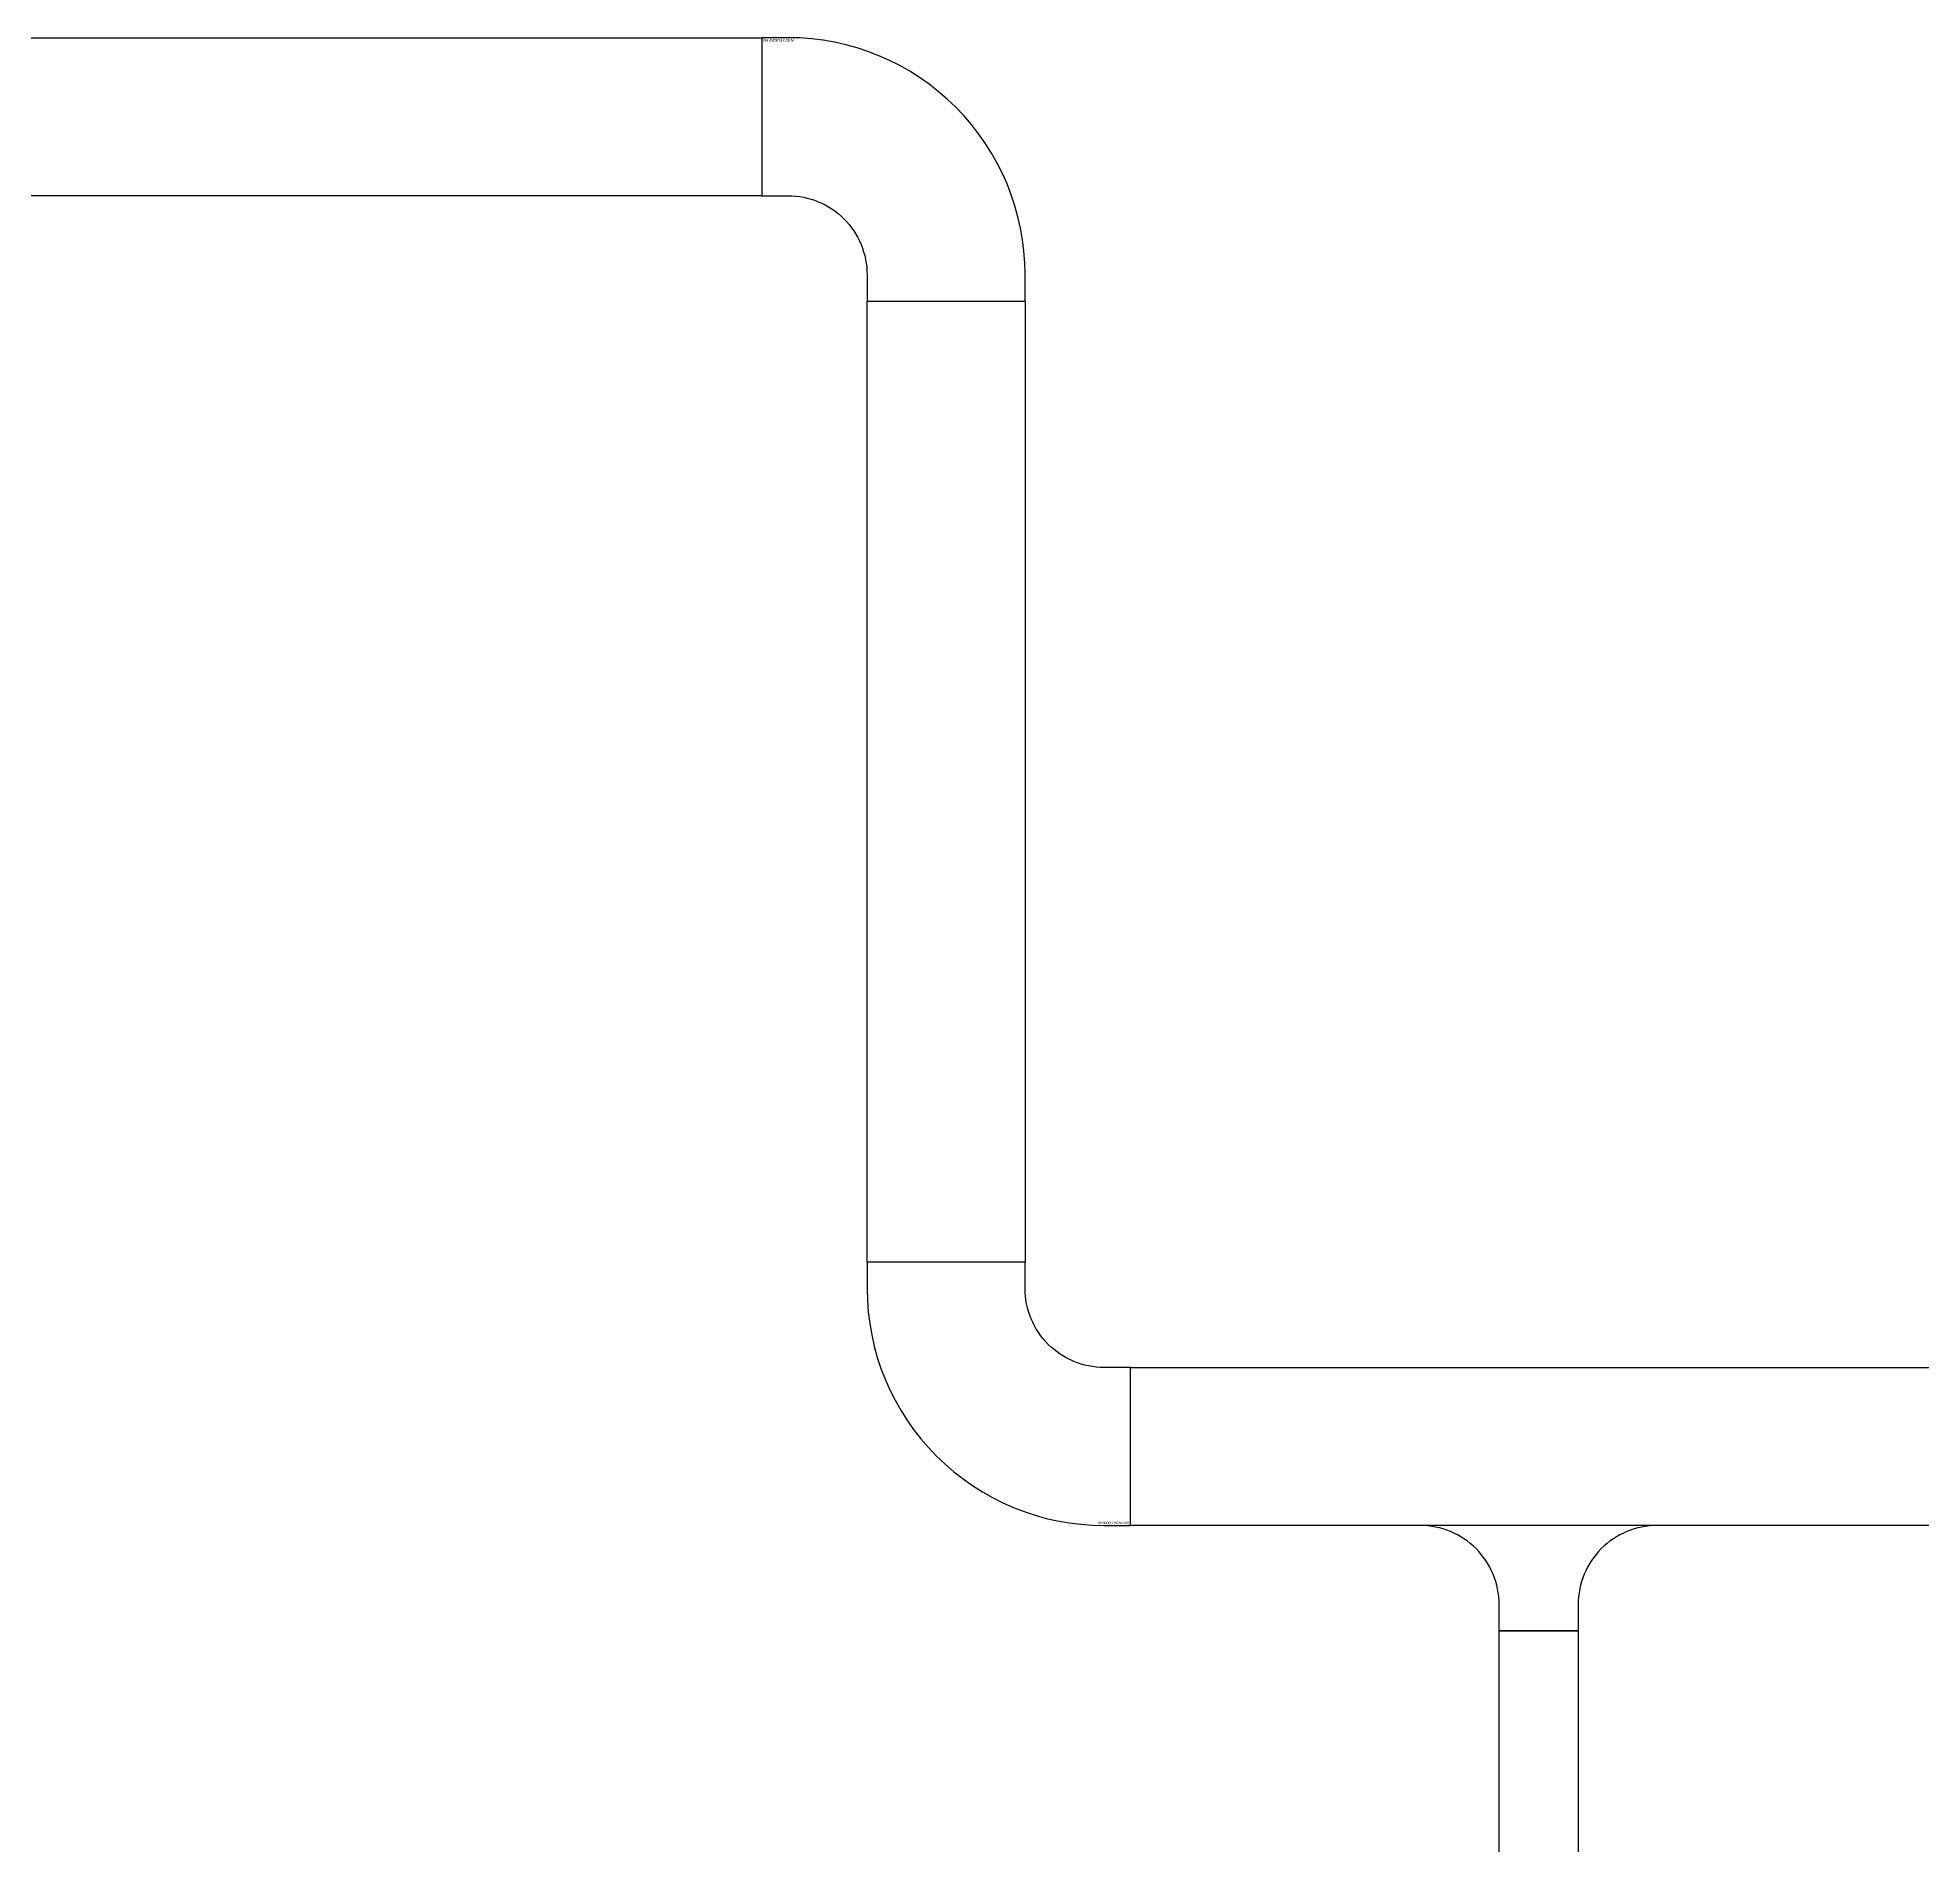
# Model space of a CAD drawing. Header units: millimetres. Extents: x 88028 to 500787, y -530175 to 1035835.
# Drawn here: x 97604 to 104760, y -234310 to -227445 of the extents above; entities that cross this region are included whole.
import ezdxf
from ezdxf.enums import TextEntityAlignment as Align

# ---------------------------------------------------------------- set-up
doc = ezdxf.new("R2010")
doc.units = ezdxf.units.MM
doc.header["$LTSCALE"] = 150
for name, color, linetype in [('-----26 Electrical Cable Tray', 200, 'Continuous'), ('-----26 Electrical Cable Tray_건물(UPS)', 100, 'Continuous'), ('-----26 Electrical Cable Tray_건물(일반)', 20, 'Continuous')]:
    doc.layers.add(name, color=color, linetype=linetype)
doc.styles.get("Standard").update_dxf_attribs({"font": ''})
doc.styles.get('Standard').set_extended_font_data('Dotum')

# ---------------------------------------------------------------- blocks, each defined once
blk = doc.blocks.new('*U8')
at = {"color": 0}
blk.add_lwpolyline([(0, 0), (-100, 0, -0.414214), (-400, 300), (-400, 400), (-1000, 400), (-1000, 300, 0.414214), (-100, -600), (0, -600)], format="xyb", close=True, dxfattribs=at)
blk.add_text('W:600(ELBOW 90)', height=10, dxfattribs=at).set_placement((-5, -590), align=Align.MIDDLE_RIGHT)

msp = doc.modelspace()

# ---------------------------------------------------------------- linework, layer by layer
at = {"layer": '-----26 Electrical Cable Tray'}
for points in [[(94353.6, -228045), (94353.6, -227445), (100353.6, -227445), (100353.6, -228045)], [(101353.6, -232095), (100753.6, -232095), (100753.6, -228445), (101353.6, -228445)], [(113453.6, -232495), (113453.6, -233095), (101753.6, -233095), (101753.6, -232495)]]:
    msp.add_lwpolyline(points, close=True, dxfattribs=at)
at = {"layer": '-----26 Electrical Cable Tray_건물(UPS)'}
for points in [[(94353.6, -228045), (94353.6, -227445), (100353.6, -227445), (100353.6, -228045)], [(101353.6, -232095), (100753.6, -232095), (100753.6, -228445), (101353.6, -228445)], [(113453.6, -232495), (113453.6, -233095), (101753.6, -233095), (101753.6, -232495)]]:
    msp.add_lwpolyline(points, close=True, dxfattribs=at)
at = {"layer": '-----26 Electrical Cable Tray_건물(UPS)', "elevation": 0}
msp.add_lwpolyline([(103853.6, -233095), (103753.6, -233095, 0.414214), (103453.6, -233395), (103453.6, -233495), (103153.6, -233495), (103153.6, -233395, 0.414214), (102853.6, -233095), (102753.6, -233095)], format="xyb", dxfattribs=at)
msp.add_lwpolyline([(103453.6, -241025), (103153.6, -241025), (103153.6, -233495), (103453.6, -233495)], close=True, dxfattribs=at)
at = {"layer": '-----26 Electrical Cable Tray_건물(일반)'}
for points in [[(94353.6, -228045), (94353.6, -227445), (100353.6, -227445), (100353.6, -228045)], [(101353.6, -232095), (100753.6, -232095), (100753.6, -228445), (101353.6, -228445)], [(101353.6, -232095), (100753.6, -232095), (100753.6, -228445), (101353.6, -228445)], [(113453.6, -232495), (113453.6, -233095), (101753.6, -233095), (101753.6, -232495)]]:
    msp.add_lwpolyline(points, close=True, dxfattribs=at)

# ---------------------------------------------------------------- block references
at = {"layer": '-----26 Electrical Cable Tray', "rotation": 180}
msp.add_blockref('*U8', (100353.6, -228045), dxfattribs=at)
at = {"layer": '-----26 Electrical Cable Tray'}
msp.add_blockref('*U8', (101753.6, -232495), dxfattribs=at)
at = {"layer": '-----26 Electrical Cable Tray_건물(UPS)', "rotation": 180}
msp.add_blockref('*U8', (100353.6, -228045), dxfattribs=at)
at = {"layer": '-----26 Electrical Cable Tray_건물(UPS)'}
msp.add_blockref('*U8', (101753.6, -232495), dxfattribs=at)
at = {"layer": '-----26 Electrical Cable Tray_건물(일반)', "rotation": 180}
msp.add_blockref('*U8', (100353.6, -228045), dxfattribs=at)
at = {"layer": '-----26 Electrical Cable Tray_건물(일반)'}
msp.add_blockref('*U8', (101753.6, -232495), dxfattribs=at)

doc.saveas('drawing.dxf')
